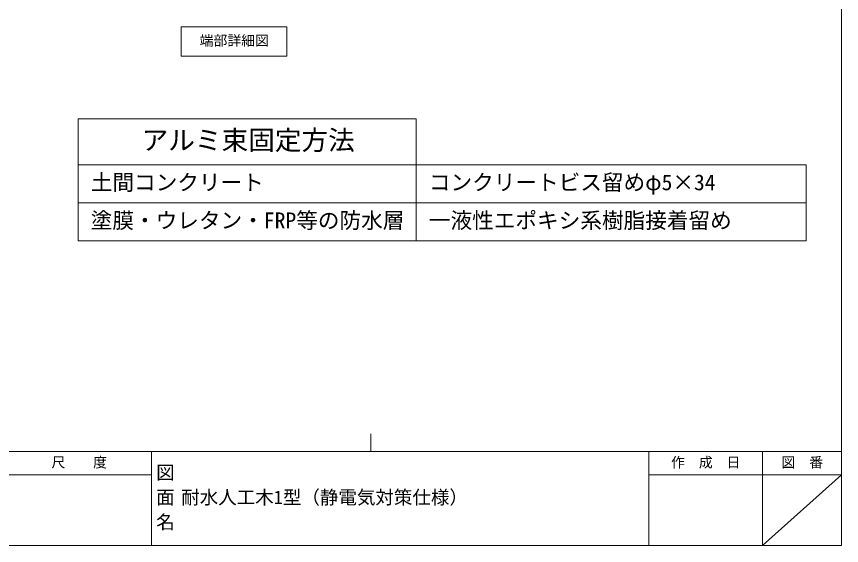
# Model space of a CAD drawing. Units: millimetres on the paper. Extents: x -401 to 401, y -279 to 279.
# Drawn here: x 166.5 to 400.7, y -278.7 to -128.6 of the extents above; entities that cross this region are included whole.
import ezdxf
from ezdxf.enums import TextEntityAlignment as Align

# ---------------------------------------------------------------- set-up
doc = ezdxf.new("R2010")
doc.units = ezdxf.units.MM
for name, color, linetype, lineweight in [('0-0_A-C01-補助線(非印刷)', 4, 'Continuous', 9), ('0-3_0-A01-枠A', 4, 'Continuous', 9), ('0-4_A-B01-文字_タイトル室名', 2, 'Continuous', 9), ('0-C_A-B03-文字_書込_大', 7, 'Continuous', 9)]:
    doc.layers.add(name, color=color, linetype=linetype, lineweight=lineweight)
doc.layers.add('0-2_0-A02-枠B', color=5, linetype='Continuous')
doc.styles.add('ＭＳ ゴシック', font='')
doc.styles.get('ＭＳ ゴシック').set_extended_font_data('MS Gothic')

msp = doc.modelspace()

# ---------------------------------------------------------------- linework, layer by layer
at = {"layer": '0-0_A-C01-補助線(非印刷)'}
msp.add_line((267.111, -252), (267.111, -247), dxfattribs=at)
at = {"layer": '0-3_0-A01-枠A'}
for p, q in [((400.667, -278.667), (400.667, 278.667)), ((-400.667, -252), (343.263, -252)), ((204.873, -252), (204.873, -258.667)), ((343.263, -252), (345.987, -252)), ((345.987, -252), (345.987, -278.667)), ((345.987, -252), (400.667, -252)), ((378.282, -252), (378.282, -278.667)), ((117.985, -258.667), (204.873, -258.667)), ((204.873, -258.667), (204.873, -278.667)), ((345.987, -258.667), (400.667, -258.667)), ((400.667, -258.667), (378.282, -278.667)), ((-400.667, -278.667), (345.987, -278.667)), ((345.987, -278.667), (400.667, -278.667))]:
    msp.add_line(p, q, dxfattribs=at)
at = {"layer": '0-4_A-B01-文字_タイトル室名'}
msp.add_lwpolyline([(213.24, -139.845), (243.24, -139.845), (243.24, -131.512), (213.24, -131.512)], close=True, dxfattribs=at)
at = {"layer": '0-C_A-B03-文字_書込_大'}
for p, q in [((184.02, -157.671), (279.968, -157.671)), ((184.02, -157.671), (184.02, -192.231)), ((279.968, -157.671), (279.968, -192.231)), ((184.02, -170.631), (390.667, -170.631)), ((390.667, -170.631), (390.667, -192.231)), ((390.667, -170.631), (390.667, -192.231)), ((184.02, -181.431), (390.667, -181.431)), ((184.02, -192.231), (390.667, -192.231))]:
    msp.add_line(p, q, dxfattribs=at)

# ---------------------------------------------------------------- texts
at = {"layer": '0-2_0-A02-枠B', "color": 6, "style": 'ＭＳ ゴシック'}
for s, height, p in [('尺\u3000\u3000度', 2.889, (176.457, -257.388)), ('作\u3000成\u3000日', 2.889, (352.292, -257.388)), ('図\u3000番', 2.889, (383.627, -257.388)), ('図', 3.849, (206.177, -261.073)), ('面', 3.849, (206.177, -268.073)), ('名', 3.849, (206.177, -275.073))]:
    msp.add_text(s, height=height, dxfattribs=at).set_placement(p, align=Align.BOTTOM_LEFT)
at = {"layer": '0-4_A-B01-文字_タイトル室名', "style": 'ＭＳ ゴシック'}
for s, height, p in [('端部詳細図', 2.889, (218.494, -137.734)), ('耐水人工木1型（静電気対策仕様）', 3.848, (213.292, -268.073))]:
    msp.add_text(s, height=height, dxfattribs=at).set_placement(p, align=Align.BOTTOM_LEFT)
at = {"layer": '0-C_A-B03-文字_書込_大', "style": 'ＭＳ ゴシック'}
for s, height, p in [('アルミ束固定方法', 5.543, (202.054, -168.097)), ('土間コンクリート', 4.501, (187.62, -179.237)), ('コンクリートビス留めφ5×34', 4.501, (283.568, -179.237)), ('塗膜・ウレタン・FRP等の防水層', 4.501, (187.62, -190.037)), ('一液性エポキシ系樹脂接着留め', 4.501, (283.568, -190.037))]:
    msp.add_text(s, height=height, dxfattribs=at).set_placement(p, align=Align.BOTTOM_LEFT)

doc.saveas('drawing.dxf')
